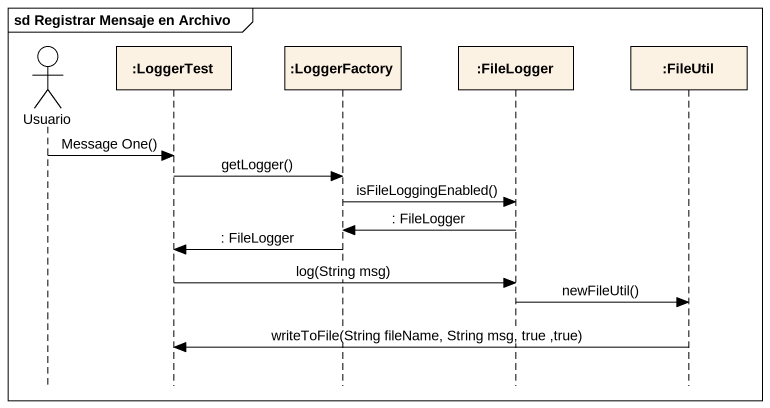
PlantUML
@startuml
mainframe sd Registrar Mensaje en Archivo
hide footbox
actor Usuario
participant ":LoggerTest" as LoggerTest
participant ":LoggerFactory" as LoggerFactory
participant ":FileLogger" as FileLogger
participant ":FileUtil" as FileUtil

Usuario -> LoggerTest : Message One()
LoggerTest -> LoggerFactory : getLogger()
LoggerFactory -> FileLogger : isFileLoggingEnabled()
FileLogger -> LoggerFactory : : FileLogger
LoggerFactory -> LoggerTest : : FileLogger
LoggerTest -> FileLogger : log(String msg)
FileLogger -> FileUtil : newFileUtil()
FileUtil -> LoggerTest : writeToFile(String fileName, String msg, true ,true)
@enduml
